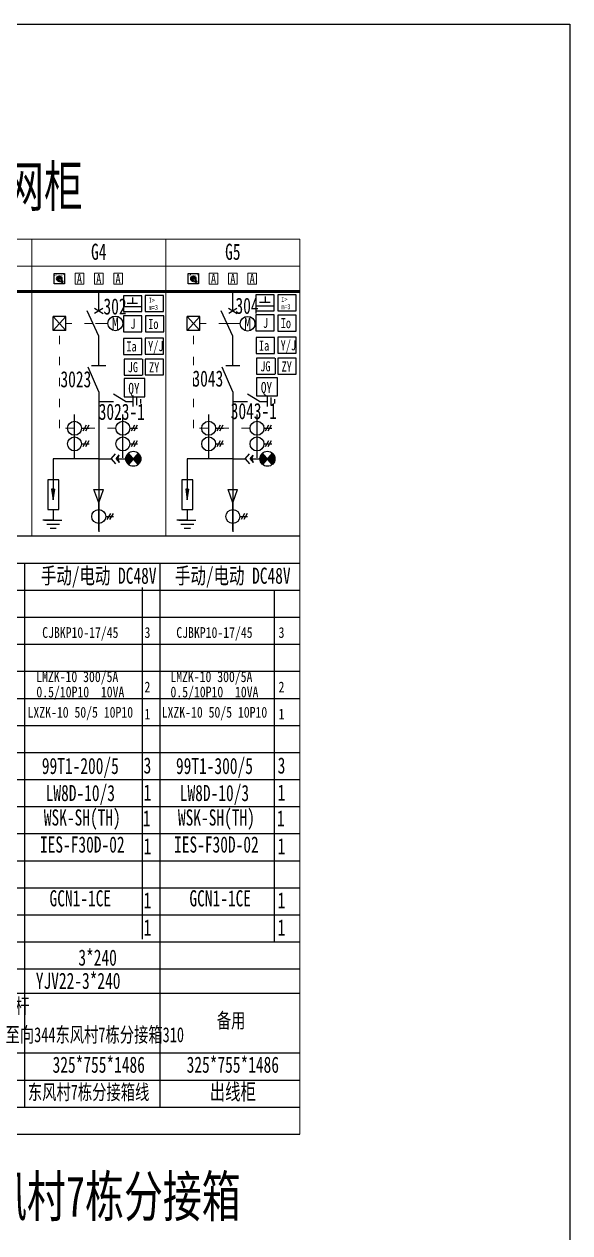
# Model space of a CAD drawing. Extents: x 613 to 1935, y 525 to 1195.
# Drawn here: x 1256.1 to 1376.8, y 928.2 to 1195.3 of the extents above; entities that cross this region are included whole.
import ezdxf
from ezdxf.enums import TextEntityAlignment as Align

# ---------------------------------------------------------------- set-up
doc = ezdxf.new("R2010")
doc.units = 0
doc.header["$LTSCALE"] = 0.774411
doc.linetypes.add('ACAD_ISO03W100', pattern=[30, 12, -18])
doc.layers.get('0').update_dxf_attribs({"linetype": 'CONTINUOUS'})
doc.layers.add('2', color=2, linetype='CONTINUOUS')
doc.layers.add('TEXT', color=3, linetype='CONTINUOUS')
for name, color, linetype, lineweight in [('粗实线', 7, 'CONTINUOUS', 30), ('细实线', 5, 'CONTINUOUS', 15), ('虚线', 3, 'ACAD_ISO03W100', 15)]:
    doc.layers.add(name, color=color, linetype=linetype, lineweight=lineweight)
doc.styles.add('HZ', font='')
doc.styles.add('宋体', font='')
doc.styles.get('HZ').set_extended_font_data('SimSun')
doc.styles.get('宋体').set_extended_font_data('SimSun')

# ---------------------------------------------------------------- blocks, each defined once
blk = doc.blocks.new('转换开关')
at = {"layer": '粗实线', "color": 0, "lineweight": 35}
for p, q in [((811715.2, -21652.7), (811740.9, -21669.7)), ((811728.1, -21639.8), (811744.9, -21665.3))]:
    blk.add_line(p, q, dxfattribs=at)
at = {"layer": '粗实线'}
blk.add_lwpolyline([(811687.3, -21611.9), (811756, -21611.9), (811756, -21680.6), (811687.3, -21680.6)], close=True, dxfattribs=at)
at = {"layer": '粗实线', "color": 0, "lineweight": 35}
blk.add_circle((811721.7, -21646.3), 2.53, dxfattribs=at)
for centre, radius, start, end in [((811721.7, -21646.3), 17.3, 334.48905, 295.40185), ((811721.7, -21646.3), 9.12, 21.78783, 248.01793), ((811743, -21667.6), 2.99, 223.98789, 49.96525)]:
    blk.add_arc(centre, radius, start, end, dxfattribs=at)
at = {"layer": '粗实线', "style": '宋体', "width": 0.8}
for s, p in [('就地', (811699, -21624.7)), ('远方', (811744.3, -21624.7))]:
    blk.add_text(s, height=8.26, dxfattribs=at).set_placement(p, align=Align.CENTER)
blk = doc.blocks.new('电流互感器')
at = {"layer": '粗实线', "lineweight": -3}
blk.add_line((15854.2, 52763.2), (15854.2, 52946.1), dxfattribs=at)
at = {"layer": '粗实线', "linetype": 'ByBlock', "ltscale": 0.2}
for p, q in [((15900.4, 52854.7), (15951.3, 52854.7)), ((15931, 52874.4), (15908.2, 52834.9)), ((15948.8, 52874.4), (15925.9, 52834.9))]:
    blk.add_line(p, q, dxfattribs=at)
at = {"layer": '粗实线', "lineweight": -3}
blk.add_circle((15854.2, 52854.7), 46.1, dxfattribs=at)
blk = doc.blocks.new('带电显示器')
at = {"layer": '粗实线', "lineweight": -3}
blk.add_hatch(color=256, dxfattribs=at).paths.add_polyline_path([(15819.9, 53429.7), (15829.4, 53454.5), (15808.6, 53429.7), (15829.4, 53404.8)])
at = {"layer": '粗实线'}
h = blk.add_hatch(color=256, dxfattribs=at)
h.paths.add_polyline_path([(15955.4, 53467.6, -0.220516), (15972.9, 53429.7, -0.220516), (15955.4, 53391.7), (15923.2, 53429.7)])
h.paths.add_polyline_path([(15891.1, 53391.7, -0.220516), (15873.5, 53429.7, -0.220516), (15891.1, 53467.6), (15923.2, 53429.7)])
for p, q in [((15694.2, 53429.7), (15776.4, 53429.7)), ((15776.4, 53429.7), (15804.3, 53462.9)), ((15776.4, 53429.7), (15804.3, 53396.4)), ((15808.6, 53429.7), (15829.4, 53454.5)), ((15808.6, 53429.7), (15829.4, 53404.8)), ((15808.6, 53429.7), (15876.2, 53429.7)), ((15955.4, 53391.7), (15891.1, 53467.6)), ((15955.4, 53467.6), (15891.1, 53391.7))]:
    blk.add_line(p, q, dxfattribs=at)
at = {"layer": '粗实线', "lineweight": -3}
for p, q in [((15808.6, 53429.7), (15816.2, 53429.7)), ((15819.9, 53429.7), (15829.4, 53454.5)), ((15819.9, 53429.7), (15829.4, 53404.8))]:
    blk.add_line(p, q, dxfattribs=at)
at = {"layer": '粗实线'}
blk.add_circle((15923.2, 53429.7), 49.7, dxfattribs=at)

msp = doc.modelspace()

# ---------------------------------------------------------------- hatches: boundary and pattern name
at = {"layer": 'TEXT'}
for points in [[(1262.57, 1090.15), (1262.21, 1092.54), (1262.57, 1092.54), (1262.93, 1092.54)], [(1292.21, 1090.15), (1291.85, 1092.54), (1292.21, 1092.54), (1292.57, 1092.54)]]:
    msp.add_hatch(color=0, dxfattribs=at).paths.add_polyline_path(points)
at = {"layer": '粗实线'}
h = msp.add_hatch(color=0, dxfattribs=at)
h.paths.add_polyline_path([(1281.36, 1100.5, -0.220516), (1281.94, 1099.23, -0.220516), (1281.36, 1097.97), (1280.28, 1099.23)])
h.paths.add_polyline_path([(1279.21, 1097.97, -0.220516), (1278.62, 1099.23, -0.220516), (1279.21, 1100.5), (1280.28, 1099.23)])
at = {"layer": '粗实线', "lineweight": -3}
msp.add_hatch(color=0, dxfattribs=at).paths.add_polyline_path([(1276.83, 1099.23), (1277.15, 1100.07), (1276.45, 1099.23), (1277.15, 1098.4)])

# ---------------------------------------------------------------- linework, layer by layer
at = {"color": 0}
for p, q in [((1278.08, 1135.28), (1278.08, 1131.77)), ((1282.12, 1135.28), (1278.08, 1135.28)), ((1282.12, 1131.77), (1282.12, 1135.28)), ((1282.93, 1135.29), (1282.93, 1131.77)), ((1286.97, 1135.29), (1282.93, 1135.29)), ((1286.97, 1131.77), (1286.97, 1135.29)), ((1307.38, 1135.47), (1307.38, 1131.96)), ((1311.42, 1135.47), (1307.38, 1135.47)), ((1311.42, 1131.96), (1311.42, 1135.47)), ((1312.23, 1135.48), (1312.23, 1131.96)), ((1316.27, 1135.48), (1312.23, 1135.48)), ((1316.27, 1131.96), (1316.27, 1135.48)), ((1282.12, 1132.8), (1278.08, 1132.8)), ((1278.9, 1133.62), (1281.23, 1133.62)), ((1280.12, 1134.91), (1280.12, 1133.62)), ((1311.42, 1132.99), (1307.38, 1132.99)), ((1308.19, 1133.81), (1310.53, 1133.81)), ((1309.42, 1135.1), (1309.42, 1133.81)), ((1272.63, 1126.34), (1270.08, 1131.93)), ((1271.68, 1132.49), (1273.58, 1131.32)), ((1273.53, 1132.48), (1271.73, 1131.33)), ((1278.08, 1131.77), (1282.12, 1131.77)), ((1278.08, 1130.84), (1278.08, 1127.32)), ((1282.12, 1130.84), (1278.08, 1130.84)), ((1282.12, 1127.32), (1282.12, 1130.84)), ((1282.93, 1131.77), (1286.97, 1131.77)), ((1282.96, 1130.79), (1282.96, 1127.27)), ((1286.99, 1130.79), (1282.96, 1130.79)), ((1286.99, 1127.27), (1286.99, 1130.79)), ((1302.27, 1126.34), (1299.73, 1131.93)), ((1301.33, 1132.49), (1303.22, 1131.32)), ((1303.17, 1132.48), (1301.37, 1131.33)), ((1307.38, 1131.96), (1311.42, 1131.96)), ((1307.38, 1131.03), (1307.38, 1127.51)), ((1311.42, 1131.03), (1307.38, 1131.03)), ((1311.42, 1127.51), (1311.42, 1131.03)), ((1312.23, 1131.96), (1316.27, 1131.96)), ((1312.25, 1130.98), (1312.25, 1127.46)), ((1316.29, 1130.98), (1312.25, 1130.98)), ((1316.29, 1127.46), (1316.29, 1130.98)), ((1278.08, 1127.32), (1282.12, 1127.32)), ((1282.96, 1127.27), (1286.99, 1127.27)), ((1307.38, 1127.51), (1311.42, 1127.51)), ((1312.25, 1127.46), (1316.29, 1127.46)), ((1272.63, 1119.87), (1272.63, 1126.34)), ((1278.13, 1125.83), (1278.13, 1122.31)), ((1282.17, 1125.83), (1278.13, 1125.83)), ((1282.17, 1122.31), (1282.17, 1125.83)), ((1282.93, 1125.91), (1282.93, 1122.39)), ((1286.96, 1125.91), (1282.93, 1125.91)), ((1286.96, 1122.39), (1286.96, 1125.91)), ((1302.27, 1119.87), (1302.27, 1126.34)), ((1307.43, 1126.02), (1307.43, 1122.5)), ((1311.47, 1126.02), (1307.43, 1126.02)), ((1311.47, 1122.5), (1311.47, 1126.02)), ((1312.22, 1126.1), (1312.22, 1122.58)), ((1316.26, 1126.1), (1312.22, 1126.1)), ((1316.26, 1122.58), (1316.26, 1126.1)), ((1278.13, 1122.31), (1282.17, 1122.31)), ((1282.93, 1122.39), (1286.96, 1122.39)), ((1307.43, 1122.5), (1311.47, 1122.5)), ((1312.22, 1122.58), (1316.26, 1122.58)), ((1272.63, 1114.05), (1270.29, 1119.5)), ((1271.05, 1119.87), (1274.21, 1119.87)), ((1282.26, 1121.25), (1278.22, 1121.25)), ((1278.22, 1121.25), (1278.22, 1117.74)), ((1282.31, 1121.25), (1282.31, 1117.74)), ((1282.91, 1121.28), (1282.91, 1117.77)), ((1286.95, 1121.28), (1282.91, 1121.28)), ((1286.95, 1117.77), (1286.95, 1121.28)), ((1302.27, 1114.05), (1299.93, 1119.5)), ((1300.69, 1119.87), (1303.85, 1119.87)), ((1311.56, 1121.44), (1307.52, 1121.44)), ((1307.52, 1121.44), (1307.52, 1117.93)), ((1311.61, 1121.44), (1311.61, 1117.93)), ((1312.2, 1121.47), (1312.2, 1117.96)), ((1316.24, 1121.47), (1312.2, 1121.47)), ((1316.24, 1117.96), (1316.24, 1121.47)), ((1278.22, 1117.74), (1282.26, 1117.74)), ((1282.91, 1117.77), (1286.95, 1117.77)), ((1307.52, 1117.93), (1311.56, 1117.93)), ((1312.2, 1117.96), (1316.24, 1117.96)), ((1272.63, 1114.05), (1272.63, 1083.07)), ((1302.27, 1114.05), (1302.27, 1083.07)), ((1272.63, 1111.91), (1275.9, 1111.91)), ((1278.54, 1111.91), (1275.89, 1113.51)), ((1278.54, 1111.91), (1280.19, 1111.91)), ((1278.55, 1111.91), (1280.19, 1111.91)), ((1280.19, 1113), (1280.19, 1110.82)), ((1302.27, 1111.91), (1305.54, 1111.91)), ((1308.19, 1111.91), (1305.54, 1113.51)), ((1308.19, 1111.91), (1309.83, 1111.91)), ((1308.19, 1111.91), (1309.84, 1111.91)), ((1309.84, 1113), (1309.84, 1110.82)), ((1261.15, 1084.75), (1263.99, 1084.75)), ((1290.79, 1084.75), (1293.63, 1084.75)), ((1228.16, 1082.17), (1257.81, 1082.17)), ((1257.81, 1082.17), (1287.45, 1082.17)), ((1261.89, 1083.9), (1263.24, 1083.9)), ((1287.45, 1082.17), (1317.1, 1082.17)), ((1291.54, 1083.9), (1292.89, 1083.9)), ((1228.16, 1076.19), (1257.81, 1076.19)), ((1256.2, 1076.19), (1256.2, 955.96)), ((1257.81, 1076.19), (1287.45, 1076.19)), ((1286.1, 1076.19), (1286.1, 955.96)), ((1287.45, 1076.19), (1317.1, 1076.19)), ((1228.16, 1070.21), (1257.81, 1070.21)), ((1257.81, 1070.21), (1287.45, 1070.21)), ((1282.22, 1070.79), (1282.22, 993.05)), ((1287.45, 1070.21), (1317.1, 1070.21)), ((1311.39, 1070.21), (1311.39, 992.48)), ((1249.68, 1064.23), (1257.81, 1064.23)), ((1257.81, 1064.23), (1279.32, 1064.23)), ((1279.32, 1064.23), (1287.45, 1064.23)), ((1287.45, 1064.23), (1308.96, 1064.23)), ((1308.96, 1064.23), (1317.1, 1064.23)), ((1249.68, 1058.25), (1257.81, 1058.25)), ((1257.81, 1058.25), (1279.32, 1058.25)), ((1279.32, 1058.25), (1287.45, 1058.25)), ((1287.45, 1058.25), (1308.96, 1058.25)), ((1308.96, 1058.25), (1317.1, 1058.25)), ((1249.68, 1052.27), (1257.81, 1052.27)), ((1257.81, 1052.27), (1279.32, 1052.27)), ((1279.32, 1052.27), (1287.45, 1052.27)), ((1287.45, 1052.27), (1308.96, 1052.27)), ((1308.96, 1052.27), (1317.1, 1052.27)), ((1249.68, 1046.29), (1257.81, 1046.29)), ((1257.81, 1046.29), (1279.32, 1046.29)), ((1279.32, 1046.29), (1287.45, 1046.29)), ((1287.45, 1046.29), (1308.96, 1046.29)), ((1308.96, 1046.29), (1317.1, 1046.29)), ((1249.68, 1040.31), (1257.81, 1040.31)), ((1257.81, 1040.31), (1279.32, 1040.31)), ((1279.32, 1040.31), (1287.45, 1040.31)), ((1287.45, 1040.31), (1308.96, 1040.31)), ((1308.96, 1040.31), (1317.1, 1040.31)), ((1249.68, 1034.33), (1257.81, 1034.33)), ((1257.81, 1034.33), (1279.32, 1034.33)), ((1279.32, 1034.33), (1287.45, 1034.33)), ((1287.45, 1034.33), (1308.96, 1034.33)), ((1308.96, 1034.33), (1317.1, 1034.33)), ((1249.68, 1028.35), (1257.81, 1028.35)), ((1257.81, 1028.35), (1279.32, 1028.35)), ((1279.32, 1028.35), (1287.45, 1028.35)), ((1287.45, 1028.35), (1308.96, 1028.35)), ((1308.96, 1028.35), (1317.1, 1028.35)), ((1249.68, 1022.37), (1257.81, 1022.37)), ((1257.81, 1022.37), (1279.32, 1022.37)), ((1279.32, 1022.37), (1287.45, 1022.37)), ((1287.45, 1022.37), (1308.96, 1022.37)), ((1308.96, 1022.37), (1317.1, 1022.37)), ((1249.68, 1016.39), (1257.81, 1016.39)), ((1257.81, 1016.39), (1279.32, 1016.39)), ((1279.32, 1016.39), (1287.45, 1016.39)), ((1287.45, 1016.39), (1308.96, 1016.39)), ((1308.96, 1016.39), (1317.1, 1016.39)), ((1249.68, 1010.42), (1257.81, 1010.42)), ((1257.81, 1010.42), (1279.32, 1010.42)), ((1279.32, 1010.42), (1287.45, 1010.42)), ((1287.45, 1010.42), (1308.96, 1010.42)), ((1308.96, 1010.42), (1317.1, 1010.42)), ((1249.68, 1004.44), (1257.81, 1004.44)), ((1257.81, 1004.44), (1279.32, 1004.44)), ((1279.32, 1004.44), (1287.45, 1004.44)), ((1287.45, 1004.44), (1308.96, 1004.44)), ((1308.96, 1004.44), (1317.1, 1004.44)), ((1249.68, 998.46), (1257.81, 998.46)), ((1257.81, 998.46), (1279.32, 998.46)), ((1279.32, 998.46), (1287.45, 998.46)), ((1287.45, 998.46), (1308.96, 998.46)), ((1308.96, 998.46), (1317.1, 998.46)), ((1249.68, 992.48), (1257.81, 992.48)), ((1257.81, 992.48), (1279.32, 992.48)), ((1279.32, 992.48), (1287.45, 992.48)), ((1287.45, 992.48), (1308.96, 992.48)), ((1308.96, 992.48), (1317.1, 992.48)), ((1104.01, 961.94), (1317.1, 961.94)), ((1228.16, 961.94), (1257.81, 961.94)), ((1257.81, 961.94), (1287.45, 961.94)), ((1287.45, 961.94), (1317.1, 961.94)), ((1228.16, 955.96), (1257.81, 955.96)), ((1257.81, 955.96), (1287.45, 955.96)), ((1287.45, 955.96), (1317.1, 955.96)), ((1228.16, 949.98), (1257.81, 949.98)), ((1257.81, 949.98), (1287.45, 949.98)), ((1287.45, 949.98), (1317.1, 949.98))]:
    msp.add_line(p, q, dxfattribs=at)
at = {"color": 0, "lineweight": -3}
for p, q in [((1265.36, 1130.7), (1262.52, 1127.57)), ((1262.52, 1130.7), (1265.36, 1127.57)), ((1262.52, 1127.57), (1262.52, 1130.7)), ((1265.36, 1130.7), (1262.52, 1130.7)), ((1265.36, 1127.57), (1265.36, 1130.7)), ((1295.01, 1130.7), (1292.17, 1130.7)), ((1292.17, 1127.57), (1292.17, 1130.7)), ((1292.17, 1130.7), (1295.01, 1127.57)), ((1295.01, 1130.7), (1292.17, 1127.57)), ((1295.01, 1127.57), (1295.01, 1130.7)), ((1265.36, 1127.57), (1262.52, 1127.57)), ((1295.01, 1127.57), (1292.17, 1127.57))]:
    msp.add_line(p, q, dxfattribs=at)
at = {"color": 0, "linetype": 'ByBlock', "lineweight": -3}
for p, q in [((1278.22, 1116.96), (1278.22, 1112.95)), ((1282.82, 1116.96), (1278.22, 1116.96)), ((1282.82, 1112.95), (1282.82, 1116.96)), ((1307.52, 1117.15), (1307.52, 1113.14)), ((1312.12, 1117.15), (1307.52, 1117.15)), ((1312.12, 1113.14), (1312.12, 1117.15)), ((1278.22, 1112.95), (1282.82, 1112.95)), ((1307.52, 1113.14), (1312.12, 1113.14))]:
    msp.add_line(p, q, dxfattribs=at)
at = {"color": 0, "linetype": 'Continuous'}
for p, q in [((1262.57, 1085.7), (1260.28, 1085.7)), ((1260.67, 1085.7), (1264.46, 1085.7)), ((1292.21, 1085.7), (1289.92, 1085.7)), ((1290.32, 1085.7), (1294.1, 1085.7))]:
    msp.add_line(p, q, dxfattribs=at)
msp.add_lwpolyline([(612.61, 1195.28), (1376.77, 1195.28), (1376.77, 524.67), (612.61, 524.67)], close=True, dxfattribs=at)
at = {"color": 0}
for points in [[(1100.43, 986.5), (1317.1, 986.5)], [(1100.43, 981.16), (1317.1, 981.16)], [(1100.43, 967.92), (1317.1, 967.92)]]:
    msp.add_lwpolyline(points, dxfattribs=at)
for centre in [(1276.3, 1129.15), (1305.54, 1129.07)]:
    msp.add_circle(centre, 1.63, dxfattribs=at)
at = {"layer": 'TEXT', "color": 0}
for p, q in [((1262.57, 1099.23), (1262.57, 1091.35)), ((1272.63, 1099.23), (1262.57, 1099.23)), ((1292.21, 1099.23), (1292.21, 1091.35)), ((1302.27, 1099.23), (1292.21, 1099.23)), ((1263.79, 1094.61), (1261.35, 1094.61)), ((1261.35, 1094.61), (1261.35, 1088.02)), ((1262.57, 1092.54), (1262.21, 1092.54)), ((1262.21, 1092.54), (1262.57, 1090.15)), ((1262.57, 1092.54), (1262.93, 1092.54)), ((1262.57, 1090.15), (1262.93, 1092.54)), ((1263.79, 1088.02), (1263.79, 1094.61)), ((1293.43, 1094.61), (1290.99, 1094.61)), ((1290.99, 1094.61), (1290.99, 1088.02)), ((1292.21, 1092.54), (1291.85, 1092.54)), ((1291.85, 1092.54), (1292.21, 1090.15)), ((1292.21, 1092.54), (1292.57, 1092.54)), ((1292.21, 1090.15), (1292.57, 1092.54)), ((1293.43, 1088.02), (1293.43, 1094.61)), ((1261.35, 1088.02), (1263.79, 1088.02)), ((1262.57, 1088.02), (1262.57, 1085.7)), ((1290.99, 1088.02), (1293.43, 1088.02)), ((1292.21, 1088.02), (1292.21, 1085.7))]:
    msp.add_line(p, q, dxfattribs=at)
at = {"layer": '粗实线', "color": 0}
for p, q in [((1272.63, 1131.9), (1272.63, 1136.23)), ((1272.63, 1131.9), (1272.63, 1136.23)), ((1302.27, 1131.9), (1302.27, 1136.23)), ((1302.27, 1131.9), (1302.27, 1136.23)), ((1281.01, 1112.77), (1281.01, 1111.06)), ((1281.86, 1112.41), (1281.86, 1111.42)), ((1310.66, 1112.77), (1310.66, 1111.06)), ((1311.5, 1112.41), (1311.5, 1111.42)), ((1281.36, 1097.97), (1279.21, 1100.5)), ((1281.36, 1100.5), (1279.21, 1097.97)), ((1272.63, 1099.23), (1275.38, 1099.23)), ((1275.38, 1099.23), (1276.31, 1100.35)), ((1275.38, 1099.23), (1276.31, 1098.12)), ((1276.45, 1099.23), (1277.15, 1100.07)), ((1276.45, 1099.23), (1277.15, 1098.4)), ((1276.45, 1099.23), (1278.71, 1099.23)), ((1271.58, 1092.42), (1273.68, 1092.42)), ((1272.63, 1089.52), (1271.58, 1092.42)), ((1272.63, 1089.52), (1273.68, 1092.42)), ((1302.27, 1089.52), (1301.22, 1092.42)), ((1301.22, 1092.42), (1303.33, 1092.42)), ((1302.27, 1089.52), (1303.33, 1092.42))]:
    msp.add_line(p, q, dxfattribs=at)
at = {"layer": '粗实线', "color": 0, "lineweight": -3}
for p, q in [((1276.45, 1099.23), (1276.7, 1099.23)), ((1276.83, 1099.23), (1277.15, 1100.07)), ((1276.83, 1099.23), (1277.15, 1098.4)), ((1272.63, 1083.41), (1272.63, 1089.52)), ((1302.27, 1083.41), (1302.27, 1089.52))]:
    msp.add_line(p, q, dxfattribs=at)
at = {"layer": '粗实线', "color": 0, "linetype": 'ByBlock', "ltscale": 0.2}
for p, q in [((1275.2, 1087.13), (1274.43, 1085.81)), ((1275.79, 1087.13), (1275.03, 1085.81)), ((1304.84, 1087.13), (1304.08, 1085.81)), ((1305.43, 1087.13), (1304.67, 1085.81)), ((1274.17, 1086.47), (1275.87, 1086.47)), ((1303.82, 1086.47), (1305.52, 1086.47))]:
    msp.add_line(p, q, dxfattribs=at)
at = {"layer": '粗实线', "color": 0, "const_width": 0.663}
for points in [[(1228.16, 1136.23), (1257.81, 1136.23)], [(1257.81, 1136.23), (1287.45, 1136.23)], [(1287.45, 1136.23), (1302.27, 1136.23)], [(1302.27, 1136.23), (1317.1, 1136.23)]]:
    msp.add_lwpolyline(points, dxfattribs=at)
at = {"layer": '粗实线', "color": 0}
msp.add_circle((1280.28, 1099.23), 1.66, dxfattribs=at)
at = {"layer": '粗实线', "color": 0, "lineweight": -3}
for centre in [(1272.63, 1086.47), (1302.27, 1086.47)]:
    msp.add_circle(centre, 1.54, dxfattribs=at)
at = {"layer": '细实线', "color": 0}
for p, q in [((1228.16, 1147.77), (1257.81, 1147.77)), ((1257.81, 1147.77), (1287.45, 1147.77)), ((1257.81, 1147.77), (1257.81, 1082.17)), ((1287.45, 1147.77), (1317.1, 1147.77)), ((1287.45, 1147.77), (1287.45, 1082.17)), ((1317.1, 1147.77), (1317.1, 1082.17)), ((1317.1, 1147.77), (1317.1, 949.98)), ((1228.16, 1141.8), (1257.81, 1141.8)), ((1257.81, 1141.8), (1287.45, 1141.8)), ((1287.45, 1141.8), (1317.1, 1141.8))]:
    msp.add_line(p, q, dxfattribs=at)
for points in [[(1267.4, 1140.22), (1269.31, 1140.22), (1269.31, 1137.81), (1267.4, 1137.81)], [(1271.67, 1140.22), (1273.59, 1140.22), (1273.59, 1137.81), (1271.67, 1137.81)], [(1275.95, 1140.22), (1277.86, 1140.22), (1277.86, 1137.81), (1275.95, 1137.81)], [(1297.04, 1140.22), (1298.96, 1140.22), (1298.96, 1137.81), (1297.04, 1137.81)], [(1301.32, 1140.22), (1303.23, 1140.22), (1303.23, 1137.81), (1301.32, 1137.81)], [(1305.59, 1140.22), (1307.5, 1140.22), (1307.5, 1137.81), (1305.59, 1137.81)]]:
    msp.add_lwpolyline(points, close=True, dxfattribs=at)
at = {"layer": '虚线', "color": 0, "ltscale": 0.2}
for p, q in [((1263.94, 1105.97), (1263.94, 1127.57)), ((1271.36, 1129.13), (1265.37, 1129.13)), ((1293.59, 1105.97), (1293.59, 1127.57)), ((1301, 1129.13), (1295.01, 1129.13)), ((1276.42, 1105.97), (1263.94, 1105.97)), ((1306.07, 1105.97), (1293.59, 1105.97))]:
    msp.add_line(p, q, dxfattribs=at)
at = {"layer": '虚线', "color": 0, "linetype": 'ACAD_ISO03W100', "ltscale": 0.3}
for p, q in [((1274.67, 1129.13), (1271.36, 1129.13)), ((1303.91, 1129.13), (1301, 1129.13))]:
    msp.add_line(p, q, dxfattribs=at)

# ---------------------------------------------------------------- block references
at = {"color": 0, "linetype": 'ByBlock', "xscale": 0.03341960262961743, "yscale": 0.03341960262961743, "zscale": 0.03341960262965353}
for p in [(-25863.52, 1862.42), (-25833.88, 1862.42)]:
    msp.add_blockref('转换开关', p, dxfattribs=at)
at = {"layer": '粗实线', "color": 0, "xscale": 0.03341960262961743, "yscale": 0.03341960262961743, "zscale": 0.03341960262965353}
for name, p in [('电流互感器', (737.44, -660.41)), ('电流互感器', (748.13, -660.41)), ('电流互感器', (767.09, -660.41)), ('电流互感器', (777.78, -660.41)), ('电流互感器', (737.44, -663.87)), ('电流互感器', (748.13, -663.87)), ('电流互感器', (767.09, -663.87)), ('电流互感器', (777.78, -663.87)), ('带电显示器', (777.78, -686.36))]:
    msp.add_blockref(name, p, dxfattribs=at)

# ---------------------------------------------------------------- texts
at = {"color": 0, "style": 'HZ'}
for s, height, width, p in [('G4', 3.572, 0.7, (1272.63, 1143.2)), ('G5', 3.572, 0.7, (1302.27, 1143.2)), ('A', 2.11, 0.8, (1268.36, 1137.98)), ('A', 2.11, 0.8, (1272.63, 1137.98)), ('A', 2.11, 0.8, (1276.9, 1137.98)), ('A', 2.11, 0.8, (1298, 1137.98)), ('A', 2.11, 0.8, (1302.27, 1137.98)), ('A', 2.11, 0.8, (1306.55, 1137.98)), ('302', 3.572, 0.7, (1276.23, 1131.12)), ('304', 3.572, 0.7, (1305.41, 1131.27)), ('3023', 3.572, 0.7, (1267.57, 1115.03)), ('3043', 3.572, 0.7, (1296.75, 1115.18)), ('3023-1', 3.572, 0.7, (1277.72, 1107.84)), ('3043-1', 3.572, 0.7, (1306.91, 1107.99)), ('手动/电动 DC48V', 3.5721, 0.7, (1272.63, 1071.61)), ('手动/电动 DC48V', 3.5721, 0.7, (1302.27, 1071.61)), ('CJBKP10-17/45', 2.3814, 0.8, (1268.56, 1059.65)), ('3', 2.38, 0.8, (1283.39, 1059.65)), ('CJBKP10-17/45', 2.3814, 0.8, (1298.21, 1059.65)), ('3', 2.38, 0.8, (1313.03, 1059.65)), ('LMZK-10 300/5A', 2.3814, 0.8, (1267.88, 1049.89)), ('LMZK-10 300/5A', 2.3814, 0.8, (1297.53, 1049.89)), ('2', 2.38, 0.8, (1283.39, 1047.61)), ('2', 2.38, 0.8, (1313.03, 1047.61)), (' 0.5/10P10  10VA', 2.3814, 0.8, (1267.92, 1046.51)), (' 0.5/10P10  10VA', 2.3814, 0.8, (1297.56, 1046.51)), ('LXZK-10 50/5 10P10', 2.3814, 0.8, (1268.56, 1042.03)), ('LXZK-10 50/5 10P10', 2.3814, 0.8, (1298.21, 1042.03)), ('1', 2.38, 0.8, (1283.39, 1041.63)), ('1', 2.38, 0.8, (1313.03, 1041.63)), ('99T1-200/5', 3.572, 0.7, (1268.56, 1029.57)), ('3', 3.57, 0.7, (1283.39, 1029.67)), ('99T1-300/5', 3.572, 0.7, (1298.21, 1029.57)), ('3', 3.57, 0.7, (1313.03, 1029.67)), ('LW8D-10/3', 3.572, 0.7, (1268.56, 1023.59)), ('1', 3.57, 0.7, (1283.39, 1023.69)), ('LW8D-10/3', 3.572, 0.7, (1298.21, 1023.59)), ('1', 3.57, 0.7, (1313.03, 1023.69)), ('WSK-SH(TH)', 3.572, 0.7, (1268.99, 1018.18)), ('1', 3.57, 0.7, (1283.22, 1017.98)), ('WSK-SH(TH)', 3.572, 0.7, (1298.64, 1018.18)), ('1', 3.57, 0.7, (1312.87, 1017.98)), ('IES-F30D-02', 3.5721, 0.7, (1268.99, 1012.2)), ('1', 3.57, 0.7, (1283.39, 1011.82)), ('IES-F30D-02', 3.5721, 0.7, (1298.64, 1012.2)), ('1', 3.57, 0.7, (1313.03, 1011.82)), ('GCN1-1CE', 3.572, 0.7, (1268.56, 1000.32)), ('1', 3.57, 0.7, (1283.39, 999.86)), ('GCN1-1CE', 3.572, 0.7, (1299.48, 1000.32)), ('1', 3.57, 0.7, (1313.03, 999.86)), ('1', 3.57, 0.7, (1283.39, 993.88)), ('1', 3.57, 0.7, (1313.03, 993.88)), ('3*240', 3.572, 0.7, (1272.38, 987.22)), ('325*755*1486', 3.5721, 0.7, (1272.63, 963.55)), ('325*755*1486', 3.5721, 0.7, (1302.27, 963.55)), ('出线柜', 3.572, 0.7, (1302.27, 957.57))]:
    msp.add_text(s, height=height, dxfattribs=dict(at, width=width)).set_placement(p, align=Align.CENTER)
for s, height, width, p in [('m=3', 1.111, 0.75, (1283.69, 1132.1)), ('I>', 1.111, 0.75, (1283.69, 1133.71)), ('m=3', 1.111, 0.75, (1312.98, 1132.29)), ('I>', 1.111, 0.75, (1312.98, 1133.9)), ('J', 2.22, 0.75, (1279.63, 1127.97)), ('Io', 2.223, 0.75, (1283.57, 1127.91)), ('J', 2.22, 0.75, (1308.92, 1128.16)), ('Io', 2.223, 0.75, (1312.87, 1128.1)), ('Ia', 2.223, 0.75, (1278.75, 1122.95)), ('Y/J', 2.223, 0.75, (1283.54, 1123.02)), ('Ia', 2.223, 0.75, (1308.04, 1123.14)), ('Y/J', 2.223, 0.75, (1312.84, 1123.21)), ('JG', 2.223, 0.75, (1279.04, 1118.37)), ('ZY', 2.223, 0.75, (1283.75, 1118.33)), ('JG', 2.223, 0.75, (1308.33, 1118.56)), ('ZY', 2.223, 0.75, (1313.05, 1118.52)), ('YJV22-3*240', 3.5721, 0.7, (1258.72, 982.09)), ('至向天线向318#14-10杆', 3.3075, 0.7, (1224.21, 976.68)), ('备用', 3.308, 0.7, (1298.73, 973.46)), ('至向344东风村7栋分接箱310', 3.3075, 0.7, (1252.03, 970.31)), ('东风村7栋分接箱线', 3.308, 0.7, (1256.97, 957.62))]:
    msp.add_text(s, height=height, dxfattribs=dict(at, width=width)).set_placement(p)
at = {"color": 0, "linetype": 'ByBlock', "lineweight": -3, "style": 'HZ', "width": 0.75}
for p in [(1279.18, 1113.59), (1308.48, 1113.78)]:
    msp.add_text('QY', height=2.414, dxfattribs=at).set_placement(p)
at = {"layer": '2', "color": 0, "linetype": 'Continuous', "style": 'HZ', "width": 0.7}
for s, p in [('向车Ⅱ回向344十五中环网柜', (1161.78, 1154.97, 65.38)), ('向车Ⅱ回向344东风村7栋分接箱', (1183.76, 931.73, 65.38))]:
    msp.add_text(s, height=8.9974, dxfattribs=at).set_placement(p)
at = {"layer": '粗实线', "color": 0, "style": 'HZ', "width": 0.8}
for p in [(1276.3, 1127.78), (1305.54, 1127.7)]:
    msp.add_text('M', height=2.73, dxfattribs=at).set_placement(p, align=Align.CENTER)

doc.saveas('drawing.dxf')
